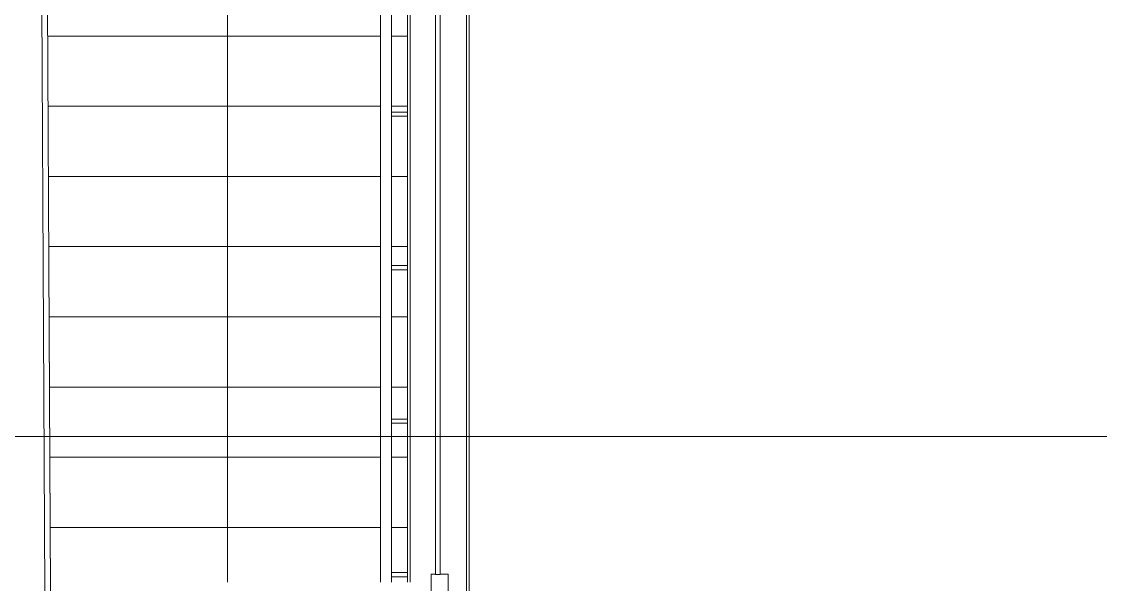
# Model space of a CAD drawing. Header units: millimetres. Extents: x -546 to 1681, y -650 to 1730.
# Drawn here: x 337.16 to 375.55, y 648.11 to 668.15 of the extents above; entities that cross this region are included whole.
import ezdxf

# ---------------------------------------------------------------- set-up
doc = ezdxf.new("R2010")
doc.units = ezdxf.units.MM

msp = doc.modelspace()

# ---------------------------------------------------------------- linework, layer by layer
at = {"color": 7, "lineweight": 0}
for points in [[(337.61, 722.176), (338.012, 643.205)], [(338.212, 643.206), (337.809, 722.375)], [(337.809, 722.374), (338.212, 643.215)], [(338.222, 643.215), (337.819, 722.374)], [(353.093, 682.188), (353.093, 624.038)], [(352.993, 624.138), (352.993, 681.988)], [(350.993, 648.188), (350.993, 681.028)], [(349.93, 677.626), (349.93, 648.188)], [(349.93, 677.626), (349.93, 648.188)], [(350.33, 648.188), (350.33, 677.626)], [(350.33, 648.188), (350.33, 677.626)], [(349.93, 648.188), (349.93, 677.501)], [(349.93, 648.188), (349.93, 677.501)], [(350.33, 648.188), (350.33, 677.501)], [(350.33, 648.188), (350.33, 677.501)], [(351.893, 648.459), (351.893, 673.263)], [(352.053, 673.263), (352.053, 648.459)], [(350.893, 648.188), (350.893, 670.248)], [(344.493, 667.638), (344.493, 670.138)], [(338.098, 667.638), (349.93, 667.638)], [(338.098, 667.638), (349.93, 667.638)], [(344.493, 665.138), (344.493, 667.638)], [(350.33, 667.638), (350.893, 667.638)], [(350.33, 667.638), (350.893, 667.638)], [(338.11, 665.138), (349.93, 665.138)], [(338.11, 665.138), (349.93, 665.138)], [(344.493, 662.638), (344.493, 665.138)], [(350.33, 665.138), (350.893, 665.138)], [(350.33, 665.138), (350.893, 665.138)], [(350.893, 664.931), (350.33, 664.931)], [(350.33, 664.781), (350.893, 664.781)], [(338.123, 662.638), (349.93, 662.638)], [(338.123, 662.638), (349.93, 662.638)], [(344.493, 660.138), (344.493, 662.638)], [(350.33, 662.638), (350.893, 662.638)], [(350.33, 662.638), (350.893, 662.638)], [(338.136, 660.138), (349.93, 660.138)], [(338.136, 660.138), (349.93, 660.138)], [(344.493, 657.638), (344.493, 660.138)], [(350.33, 660.138), (350.893, 660.138)], [(350.33, 660.138), (350.893, 660.138)], [(350.893, 659.465), (350.33, 659.465)], [(350.33, 659.315), (350.893, 659.315)], [(338.148, 657.638), (349.93, 657.638)], [(338.148, 657.638), (349.93, 657.638)], [(344.493, 655.138), (344.493, 657.638)], [(350.33, 657.638), (350.893, 657.638)], [(350.33, 657.638), (350.893, 657.638)], [(338.161, 655.138), (349.93, 655.138)], [(338.161, 655.138), (349.93, 655.138)], [(344.493, 652.638), (344.493, 655.138)], [(350.33, 655.138), (350.893, 655.138)], [(350.33, 655.138), (350.893, 655.138)], [(350.893, 653.999), (350.33, 653.999)], [(350.33, 653.849), (350.893, 653.849)], [(187.211, 653.372), (863.726, 653.372)], [(338.174, 652.638), (349.93, 652.638)], [(338.174, 652.638), (349.93, 652.638)], [(344.493, 650.138), (344.493, 652.638)], [(350.33, 652.638), (350.893, 652.638)], [(350.33, 652.638), (350.893, 652.638)], [(338.187, 650.138), (349.93, 650.138)], [(338.187, 650.138), (349.93, 650.138)], [(344.493, 648.188), (344.493, 650.138)], [(350.33, 650.138), (350.893, 650.138)], [(350.33, 650.138), (350.893, 650.138)], [(350.893, 648.533), (350.33, 648.533)], [(350.33, 648.383), (350.893, 648.383)], [(351.893, 648.477), (351.737, 648.477)], [(351.737, 648.477), (351.737, 647.877)], [(351.893, 648.459), (352.053, 648.459)], [(352.337, 648.477), (352.053, 648.477)], [(352.337, 647.877), (352.337, 648.477)]]:
    msp.add_lwpolyline(points, dxfattribs=at)

doc.saveas('drawing.dxf')
